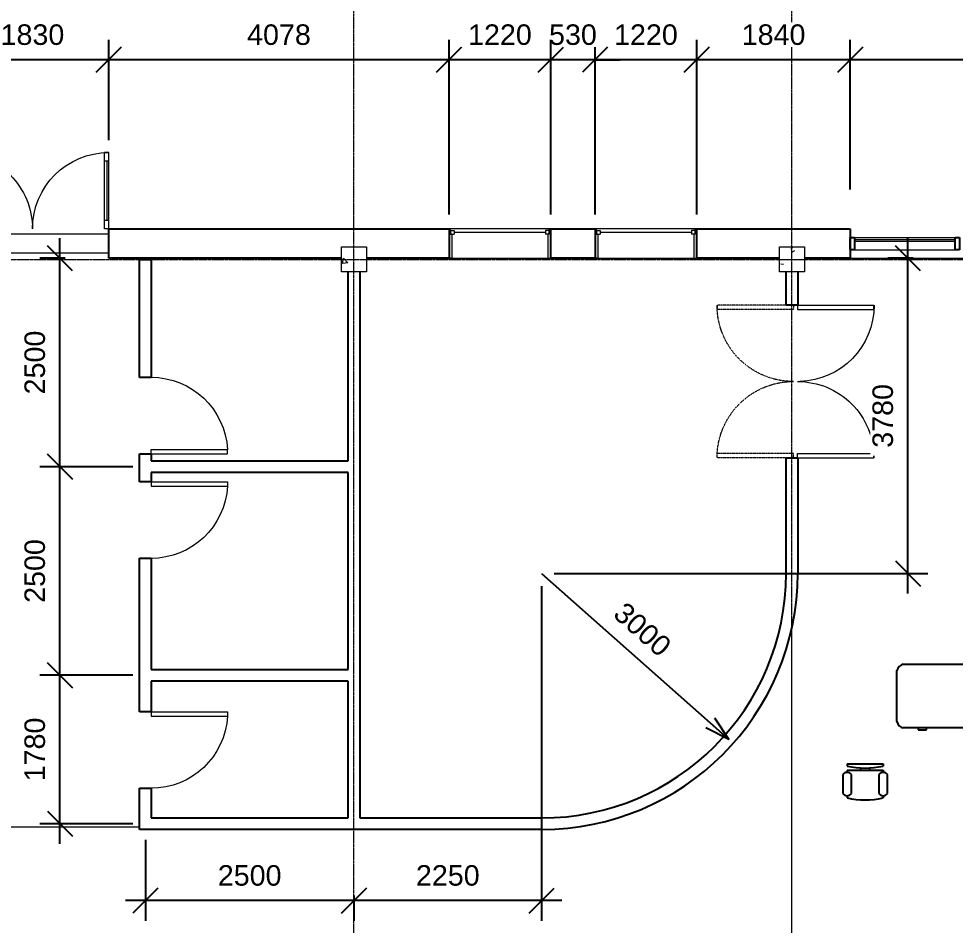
# Model space of a CAD drawing. Header units: millimetres. Extents: x -45493 to 8201, y -4031 to 20582.
# Drawn here: x -36540 to -25314, y 4229 to 15100 of the extents above; entities that cross this region are included whole.
import ezdxf

# ---------------------------------------------------------------- set-up
doc = ezdxf.new("R2010")
doc.units = ezdxf.units.MM
doc.linetypes.add('Dash', pattern=[6.35, 3.175, -3.175])
doc.linetypes.add('Grid Line', pattern=[22.225, 12.7, -3.175, 3.175, -3.175])
for name, color, linetype, lineweight in [('A-ANNO-DIMS', 10, 'Continuous', 9), ('A-AREA', 32, 'Continuous', 9), ('A-DOOR', 31, 'Continuous', 9), ('A-DOOR-GLAZ', 31, 'Continuous', 18), ('A-GLAZ', 151, 'Continuous', 9), ('A-GLAZ-CURT', 52, 'Continuous', 9), ('A-GLAZ-CWMG', 51, 'Continuous', 9), ('A-WALL', 113, 'Continuous', 9), ('I-WALL', 2, 'Continuous', 9), ('S-COLS', 52, 'Continuous', 9), ('S-GRID', 1, 'Continuous', 9)]:
    doc.layers.add(name, color=color, linetype=linetype, lineweight=lineweight)
doc.layers.add('I-FURN', color=40, linetype='Continuous')
doc.styles.add('Arial', font='arial.ttf', dxfattribs={"height": 245.883234})
doc.dimstyles.new('Arrow_-_2_5mm_Arial', dxfattribs={"dimscale": 304.8, "dimtxt": 250, "dimasz": 0.984252, "dimexe": 0.787402, "dimexo": 0, "dimgap": 0.574147, "dimtad": 1, "dimjust": 3, "dimdec": 0, "dimzin": 0, "dimdsep": 46, "dimtxsty": 'Arial', "dimblk1": 'OPEN30', "dimblk2": 'OPEN30', "dimsah": 1, "dimcen": 0.09, "dimazin": 0, "dimtfac": 1, "dimtdec": 4, "dimtix": 1, "dimtmove": 0, "dimatfit": 2, "dimfxl": 1, "dimtvp": 1, "dimtfill": 1, "dimtolj": 1, "dimtzin": 0, "dimarcsym": 2})
doc.dimstyles.new('Diagonal_-_2_5mm_Arial', dxfattribs={"dimscale": 304.8, "dimtxt": 250, "dimasz": 0.984252, "dimexe": 0.787402, "dimexo": 0.492126, "dimgap": 0.574147, "dimtad": 1, "dimdec": 0, "dimzin": 0, "dimdsep": 46, "dimtxsty": 'Arial', "dimblk1": 'OBLIQUE', "dimblk2": 'OBLIQUE', "dimsah": 1, "dimcen": 0.09, "dimdle": 0.787402, "dimazin": 0, "dimtfac": 1, "dimtdec": 4, "dimtix": 1, "dimtmove": 0, "dimatfit": 3, "dimfxl": 1, "dimtvp": 1, "dimtfill": 1, "dimtolj": 1, "dimtzin": 0, "dimarcsym": 2})
doc.dimstyles.new('Diagonal_-_2_5mm_Arial_1', dxfattribs={"dimscale": 304.8, "dimtxt": 250, "dimasz": 0.984252, "dimexe": 0.787402, "dimexo": 0.492126, "dimgap": 0.574147, "dimtad": 1, "dimdec": 0, "dimzin": 0, "dimdsep": 46, "dimtxsty": 'Arial', "dimblk1": 'OBLIQUE', "dimblk2": 'OBLIQUE', "dimsah": 1, "dimcen": 0.09, "dimdle": 0.787402, "dimazin": 0, "dimtfac": 1, "dimtdec": 4, "dimtix": 1, "dimtmove": 0, "dimatfit": 3, "dimfxl": 1, "dimtvp": 1, "dimtfill": 1, "dimtolj": 1, "dimtzin": 0, "dimarcsym": 2})
doc.dimstyles.new('Diagonal_-_2_5mm_Arial_2', dxfattribs={"dimscale": 304.8, "dimtxt": 250, "dimasz": 0.984252, "dimexe": 0.787402, "dimexo": 0.492126, "dimgap": 0.574147, "dimtad": 1, "dimdec": 0, "dimzin": 0, "dimdsep": 46, "dimtxsty": 'Arial', "dimblk1": 'OBLIQUE', "dimblk2": 'OBLIQUE', "dimsah": 1, "dimcen": 0.09, "dimdle": 0.787402, "dimazin": 0, "dimtfac": 1, "dimtdec": 4, "dimtix": 1, "dimtmove": 0, "dimatfit": 3, "dimfxl": 1, "dimtvp": 1, "dimtfill": 1, "dimtolj": 1, "dimtzin": 0, "dimarcsym": 2})
doc.dimstyles.new('Diagonal_-_2_5mm_Arial_3', dxfattribs={"dimscale": 304.8, "dimtxt": 250, "dimasz": 0.984252, "dimexe": 0.787402, "dimexo": 0.492126, "dimgap": 0.574147, "dimtad": 1, "dimdec": 0, "dimzin": 0, "dimdsep": 46, "dimtxsty": 'Arial', "dimblk1": 'OBLIQUE', "dimblk2": 'OBLIQUE', "dimsah": 1, "dimcen": 0.09, "dimdle": 0.787402, "dimazin": 0, "dimtfac": 1, "dimtdec": 4, "dimtix": 1, "dimtmove": 0, "dimatfit": 3, "dimfxl": 1, "dimtvp": 1, "dimtfill": 1, "dimtolj": 1, "dimtzin": 0, "dimarcsym": 2})

# ---------------------------------------------------------------- blocks, each defined once
blk = doc.blocks.new('M_Concrete-Square-Column - 300 x 300mm-V18-1st Floor Dimensioned Plan')
at = {"layer": 'S-COLS'}
h = blk.add_hatch(dxfattribs=at)
h.set_pattern_fill('FP_19', color=256, style=0, pattern_type=2)
h.set_pattern_definition([(230, (27202.4, 12214.2), (-728.737, 63.756), [76.2, -838.2]), (175, (27202.4, 12214.2), (140.972, -764.228), [60.96, -670.56]), (280.451, (27141.7, 12219.54), (-587.77, -700.467), [64.76, -712.36]), (226.184, (27202.4, 12011), (-1084.316, 168.17), [114.3, -1257.3]), (276.636, (27112.1, 12025), (-949.61, -989.71), [97.14, -1068.54]), (171.184, (27202.4, 12011), (-949.62, -989.7), [91.44, -1005.84]), (201, (27100.8, 12061.8), (-606.458, 409.06), [76.2, -838.2]), (146, (27100.8, 12061.8), (-247.208, -736.753), [60.96, -670.56]), (251.451, (27050.3, 12095.9), (-853.668, -327.685), [64.76, -712.36]), (217.5, (27202.42, 12214.23), (-12.3547, -338.2201), [33.528, -628.904, 33.528, -1320.292]), (217.5, (27202.42, 12214.23), (-12.3547, -338.2201), [-695.96, -647.192, 33.528, -639.572]), (187.5, (27202.42, 12214.23), (-267.279, -400.722), [33.528, -354.584, 33.528, -870.204]), (187.5, (27202.42, 12214.23), (-267.279, -400.722), [-421.64, -613.664, 33.528, -223.012]), (147.5, (27429, 12214.23), (-542.3633, 22.9153), [33.528, -220.472, 33.528, -1810.512]), (147.5, (27429, 12214.23), (-542.3633, 22.9153), [-287.528, -758.952, 33.528, -1018.032]), (137.5, (27530.6, 12214.23), (-592.517, -101.707), [33.528, -296.672, 33.528, -492.76, -746.76]), (137.5, (27530.6, 12214.23), (-592.517, -101.707), [-856.488, 33.528, -713.232])])
h.paths.add_polyline_path([(150, 150), (-150, 150), (-150, -150), (150, -150)], flags=0)
for p, q in [((150, 150), (-150, 150)), ((-150, 150), (-150, -150)), ((150, -150), (150, 150)), ((-150, -150), (150, -150))]:
    blk.add_line(p, q, dxfattribs=at)
blk = doc.blocks.new('M_Concrete-Square-Column - 300 x 300mm-V21-1st Floor Dimensioned Plan')
at = {"layer": 'S-COLS'}
h = blk.add_hatch(dxfattribs=at)
h.set_pattern_fill('FP_22', color=256, style=0, pattern_type=2)
h.set_pattern_definition([(230, (32452.4, 12214.2), (-728.737, 63.756), [76.2, -838.2]), (175, (32452.4, 12214.2), (140.972, -764.228), [60.96, -670.56]), (280.451, (32391.7, 12219.54), (-587.77, -700.467), [64.76, -712.36]), (226.184, (32452.4, 12011), (-1084.316, 168.17), [114.3, -1257.3]), (276.636, (32362.1, 12025), (-949.61, -989.71), [97.14, -1068.54]), (171.184, (32452.4, 12011), (-949.62, -989.7), [91.44, -1005.84]), (201, (32350.8, 12061.8), (-606.458, 409.061), [76.2, -838.2]), (146, (32350.8, 12061.8), (-247.208, -736.753), [60.96, -670.56]), (251.451, (32300.3, 12095.9), (-853.668, -327.685), [64.76, -712.36]), (217.5, (32452.42, 12214.23), (-12.3547, -338.2201), [33.528, -628.904, 33.528, -1320.292]), (217.5, (32452.42, 12214.23), (-12.3547, -338.2201), [-695.96, -647.192, 33.528, -639.572]), (187.5, (32452.42, 12214.23), (-267.279, -400.722), [33.528, -354.584, 33.528, -870.204]), (187.5, (32452.42, 12214.23), (-267.279, -400.722), [-421.64, -613.664, 33.528, -223.012]), (147.5, (32679, 12214.23), (-542.3633, 22.9153), [33.528, -220.472, 33.528, -1810.512]), (147.5, (32679, 12214.23), (-542.3633, 22.9153), [-287.528, -758.952, 33.528, -1018.032]), (137.5, (32780.6, 12214.23), (-592.517, -101.707), [33.528, -296.672, 33.528, -492.76, -746.76]), (137.5, (32780.6, 12214.23), (-592.517, -101.707), [-856.488, 33.528, -713.232])])
h.paths.add_polyline_path([(150, 150), (-150, 150), (-150, -150), (150, -150)], flags=0)
for p, q in [((150, 150), (-150, 150)), ((-150, 150), (-150, -150)), ((150, -150), (150, 150)), ((-150, -150), (150, -150))]:
    blk.add_line(p, q, dxfattribs=at)
blk = doc.blocks.new('M_Single-Flush - 0915 x 2032mm-145494-1st Floor Dimensioned Plan')
at = {"layer": 'A-DOOR', "lineweight": 18}
for p, q in [((406, -69), (406, -985)), ((458, -69), (406, -69)), ((458, -69), (458, -985)), ((458, -985), (406, -985))]:
    blk.add_line(p, q, dxfattribs=at)
at = {"layer": 'A-DOOR'}
blk.add_arc((458, -69), 917, 180, 266.8107, dxfattribs=at)
blk = doc.blocks.new('M_Single-Flush - 0915 x 2032mm-145493-1st Floor Dimensioned Plan')
at = {"layer": 'A-DOOR', "lineweight": 18}
for p, q in [((406, 69), (406, 985)), ((458, 985), (406, 985)), ((458, 69), (458, 985)), ((458, 69), (406, 69))]:
    blk.add_line(p, q, dxfattribs=at)
at = {"layer": 'A-DOOR'}
blk.add_arc((458, 69), 917, 93.1893, 180, dxfattribs=at)
blk = doc.blocks.new('M_Double-Glass 1 - 1830 x 2134mm-145522-1st Floor Dimensioned Plan')
at = {"layer": 'A-DOOR', "lineweight": 18}
for p, q in [((-916, 992), (-916, 1094)), ((-916, 1094), (-864, 1094)), ((-864, 992), (-864, 1094)), ((864, 992), (864, 1094)), ((915, 1094), (864, 1094)), ((915, 992), (915, 1094)), ((-916, 992), (-864, 992)), ((864, 992), (915, 992)), ((-916, 281), (-864, 281)), ((-916, 179), (-916, 281)), ((-864, 179), (-864, 281)), ((915, 281), (864, 281)), ((864, 179), (864, 281)), ((915, 179), (915, 281)), ((-916, 179), (-864, 179)), ((915, 179), (864, 179))]:
    blk.add_line(p, q, dxfattribs=at)
at = {"layer": 'A-DOOR'}
for p, q in [((-916, 281), (-916, 992)), ((-864, 281), (-864, 992)), ((864, 281), (864, 992)), ((915, 281), (915, 992))]:
    blk.add_line(p, q, dxfattribs=at)
for centre, radius, start, end in [((-916, 179), 916, 360, 90), ((915, 179), 915, 90, 180.0424)]:
    blk.add_arc(centre, radius, start, end, dxfattribs=at)
at = {"layer": 'A-DOOR-GLAZ'}
for p, q in [((-890, 992), (-890, 281)), ((890, 281), (890, 992))]:
    blk.add_line(p, q, dxfattribs=at)
blk = doc.blocks.new('M_Double-Flush-Dbl Acting - 1830 x 1981mm-146210-1st Floor Dimensioned Plan')
at = {"layer": 'A-DOOR', "lineweight": 18}
for p, q in [((-915, 984), (-864, 984)), ((-915, 69), (-915, 984)), ((-864, 69), (-864, 984)), ((864, 69), (864, 984)), ((864, 984), (915, 984)), ((915, 69), (915, 984)), ((-915, 69), (-864, 69)), ((915, 69), (864, 69))]:
    blk.add_line(p, q, dxfattribs=at)
at = {"layer": 'A-DOOR', "linetype": 'Dash'}
for p, q in [((-915, 18), (-915, -897)), ((-915, 18), (-864, 18)), ((-864, 18), (-864, -897)), ((864, 18), (864, -897)), ((915, 18), (864, 18)), ((915, 18), (915, -897)), ((-915, -897), (-864, -897)), ((915, -897), (864, -897))]:
    blk.add_line(p, q, dxfattribs=at)
at = {"layer": 'A-DOOR'}
for centre, radius, start, end in [((-915, 69), 915, 360, 90), ((915, 69), 916, 90, 178.41)]:
    blk.add_arc(centre, radius, start, end, dxfattribs=at)
at = {"layer": 'A-DOOR', "linetype": 'Dash'}
for centre, start, end in [((-915, 18), 270, 0), ((915, 18), 180, 270)]:
    blk.add_arc(centre, 915, start, end, dxfattribs=at)
blk = doc.blocks.new('System Panel - Glazed-220175-1st Floor Dimensioned Plan')
at = {"layer": 'A-GLAZ-CURT', "lineweight": 18}
for p, q in [((604, 49), (-604, 49)), ((-604, 49), (-604, 25)), ((-604, 25), (604, 25)), ((604, 25), (604, 49))]:
    blk.add_line(p, q, dxfattribs=at)
blk = doc.blocks.new('Rectangular Mullion - 50 x 150mm-220167-1st Floor Dimensioned Plan')
at = {"layer": 'A-GLAZ-CWMG'}
for p, q in [((23911, 12478), (22702, 12478)), ((23911, 12328), (22702, 12328))]:
    blk.add_line(p, q, dxfattribs=at)
blk = doc.blocks.new('Rectangular Mullion - 50 x 150mm-219434-1st Floor Dimensioned Plan')
at = {"layer": 'A-GLAZ-CWMG', "lineweight": 25}
for p, q in [((-50, 75), (0, 75)), ((-50, -75), (-50, 75)), ((0, 75), (0, -75)), ((0, -75), (-50, -75))]:
    blk.add_line(p, q, dxfattribs=at)
blk = doc.blocks.new('Rectangular Mullion - 50 x 150mm-219428-1st Floor Dimensioned Plan')
at = {"layer": 'A-GLAZ-CWMG', "lineweight": 25}
for p, q in [((-25, 75), (25, 75)), ((-25, -75), (-25, 75)), ((25, 75), (25, -75)), ((25, -75), (-25, -75))]:
    blk.add_line(p, q, dxfattribs=at)
blk = doc.blocks.new('Casement 3x3 with Trim - 1220 x1220mm-148730-1st Floor Dimensioned Plan')
at = {"layer": 'A-GLAZ', "lineweight": 18}
for p, q in [((-610, 176.2125), (-590.95, 176.2125)), ((-590.95, 111.7625), (-590.95, 176.2125)), ((-590.95, 156.2125), (-590.95, 111.7625)), ((-590.95, 156.2125), (-546.5, 156.2125)), ((-546.5, 156.2125), (-546.5, 111.7625)), ((-546.5, 133.9875), (546.5, 133.9875)), ((546.5, 156.2125), (546.5, 111.7625)), ((590.95, 156.2125), (546.5, 156.2125)), ((590.95, 111.7625), (590.95, 176.2125)), ((610, 176.2125), (590.95, 176.2125)), ((590.95, 156.2125), (590.95, 111.7625)), ((-590.95, 111.7625), (-546.5, 111.7625)), ((-590.95, 111.7625), (-578.25, 111.7625)), ((-578.25, -176.2125), (-578.25, 111.7625)), ((590.95, 111.7625), (546.5, 111.7625)), ((578.25, 111.7625), (590.95, 111.7625)), ((578.25, 111.7625), (578.25, -176.2125)), ((-578.25, -176.2125), (-610, -176.2125)), ((578.25, -176.2125), (610, -176.2125))]:
    blk.add_line(p, q, dxfattribs=at)
blk = doc.blocks.new('_Oblique')
at = {"color": 0, "linetype": 'ByBlock', "lineweight": -2}
blk.add_line((-0.5, -0.5), (0.5, 0.5), dxfattribs=at)
blk = doc.blocks.new('DIMBLOCK25-1st Floor Dimensioned Plan')
at = {"layer": 'A-ANNO-DIMS', "color": 0, "lineweight": -2, "transparency": 16777216}
for p, q in [((-26572, 13053), (-26572, 14847)), ((-22722, 13053), (-22722, 14847)), ((-22482, 14607), (-26812, 14607))]:
    blk.add_line(p, q, dxfattribs=at)
at = {"layer": 'Defpoints', "color": 0, "transparency": 16777216}
for p in [(-26572, 14607), (-26572, 12903), (-22722, 12903)]:
    blk.add_point(p, dxfattribs=at)
at = {"layer": 'A-ANNO-DIMS', "color": 0, "lineweight": -2, "transparency": 16777216, "xscale": 299.9999999999999, "yscale": 299.9999999999999, "zscale": 299.9999999999999, "rotation": 180}
blk.add_blockref('_Oblique', (-26572, 14607), dxfattribs=at)
at = {"layer": 'A-ANNO-DIMS', "color": 0, "lineweight": -2, "transparency": 16777216, "xscale": 299.9999999999999, "yscale": 299.9999999999999, "zscale": 299.9999999999999}
blk.add_blockref('_Oblique', (-22722, 14607), dxfattribs=at)
at = {"layer": 'A-ANNO-DIMS', "color": 0, "transparency": 16777216, "insert": (-24647, 14907), "char_height": 245.9, "width": 904.62, "attachment_point": 5, "style": 'Arial', "bg_fill": 3, "box_fill_scale": 1.1, "bg_fill_color": 256, "bg_fill_true_color": 13158600, "bg_fill_transparency": 0}
blk.add_mtext('\\A1;3850', dxfattribs=at)
blk = doc.blocks.new('DIMBLOCK26-1st Floor Dimensioned Plan')
at = {"layer": 'A-ANNO-DIMS', "color": 0, "lineweight": -2, "transparency": 16777216}
for p, q in [((-28412, 12754), (-28412, 14847)), ((-26572, 13053), (-26572, 14847)), ((-26332, 14607), (-28652, 14607))]:
    blk.add_line(p, q, dxfattribs=at)
at = {"layer": 'Defpoints', "color": 0, "transparency": 16777216}
for p in [(-28412, 14607), (-26572, 12903), (-28412, 12604)]:
    blk.add_point(p, dxfattribs=at)
at = {"layer": 'A-ANNO-DIMS', "color": 0, "lineweight": -2, "transparency": 16777216, "xscale": 299.9999999999999, "yscale": 299.9999999999999, "zscale": 299.9999999999999, "rotation": 180}
blk.add_blockref('_Oblique', (-28412, 14607), dxfattribs=at)
at = {"layer": 'A-ANNO-DIMS', "color": 0, "lineweight": -2, "transparency": 16777216, "xscale": 299.9999999999999, "yscale": 299.9999999999999, "zscale": 299.9999999999999}
blk.add_blockref('_Oblique', (-26572, 14607), dxfattribs=at)
at = {"layer": 'A-ANNO-DIMS', "color": 0, "transparency": 16777216, "insert": (-27492, 14907), "char_height": 245.9, "width": 904.62, "attachment_point": 5, "style": 'Arial', "bg_fill": 3, "box_fill_scale": 1.1, "bg_fill_color": 256, "bg_fill_true_color": 13158600, "bg_fill_transparency": 0}
blk.add_mtext('\\A1;1840', dxfattribs=at)
blk = doc.blocks.new('DIMBLOCK27-1st Floor Dimensioned Plan')
at = {"layer": 'A-ANNO-DIMS', "color": 0, "lineweight": -2, "transparency": 16777216}
for p, q in [((-29632, 12754), (-29632, 14847)), ((-28412, 12754), (-28412, 14847)), ((-28172, 14607), (-29872, 14607))]:
    blk.add_line(p, q, dxfattribs=at)
at = {"layer": 'Defpoints', "color": 0, "transparency": 16777216}
for p in [(-29632, 14607), (-29632, 12604), (-28412, 12604)]:
    blk.add_point(p, dxfattribs=at)
at = {"layer": 'A-ANNO-DIMS', "color": 0, "lineweight": -2, "transparency": 16777216, "xscale": 299.9999999999999, "yscale": 299.9999999999999, "zscale": 299.9999999999999, "rotation": 180}
blk.add_blockref('_Oblique', (-29632, 14607), dxfattribs=at)
at = {"layer": 'A-ANNO-DIMS', "color": 0, "lineweight": -2, "transparency": 16777216, "xscale": 299.9999999999999, "yscale": 299.9999999999999, "zscale": 299.9999999999999}
blk.add_blockref('_Oblique', (-28412, 14607), dxfattribs=at)
at = {"layer": 'A-ANNO-DIMS', "color": 0, "transparency": 16777216, "insert": (-29022, 14907), "char_height": 245.9, "width": 904.62, "attachment_point": 5, "style": 'Arial', "bg_fill": 3, "box_fill_scale": 1.1, "bg_fill_color": 256, "bg_fill_true_color": 13158600, "bg_fill_transparency": 0}
blk.add_mtext('\\A1;1220', dxfattribs=at)
blk = doc.blocks.new('DIMBLOCK28-1st Floor Dimensioned Plan')
at = {"layer": 'A-ANNO-DIMS', "color": 0, "lineweight": -2, "transparency": 16777216}
for p, q in [((-30162, 12754), (-30162, 14847)), ((-29632, 12754), (-29632, 14847)), ((-30162, 14607), (-30462, 14607)), ((-29632, 14607), (-30162, 14607)), ((-29632, 14607), (-29332, 14607))]:
    blk.add_line(p, q, dxfattribs=at)
at = {"layer": 'Defpoints', "color": 0, "transparency": 16777216}
for p in [(-30162, 14607), (-30162, 12604), (-29632, 12604)]:
    blk.add_point(p, dxfattribs=at)
at = {"layer": 'A-ANNO-DIMS', "color": 0, "lineweight": -2, "transparency": 16777216, "xscale": 299.9999999999999, "yscale": 299.9999999999999, "zscale": 299.9999999999999}
blk.add_blockref('_Oblique', (-30162, 14607), dxfattribs=at)
at = {"layer": 'A-ANNO-DIMS', "color": 0, "lineweight": -2, "transparency": 16777216, "xscale": 299.9999999999999, "yscale": 299.9999999999999, "zscale": 299.9999999999999, "rotation": 180}
blk.add_blockref('_Oblique', (-29632, 14607), dxfattribs=at)
at = {"layer": 'A-ANNO-DIMS', "color": 0, "transparency": 16777216, "insert": (-29897, 14907), "char_height": 245.9, "width": 678.46, "attachment_point": 5, "style": 'Arial', "bg_fill": 3, "box_fill_scale": 1.1, "bg_fill_color": 256, "bg_fill_true_color": 13158600, "bg_fill_transparency": 0}
blk.add_mtext('\\A1;530', dxfattribs=at)
blk = doc.blocks.new('DIMBLOCK29-1st Floor Dimensioned Plan')
at = {"layer": 'A-ANNO-DIMS', "color": 0, "lineweight": -2, "transparency": 16777216}
for p, q in [((-31382, 12754), (-31382, 14847)), ((-30162, 12754), (-30162, 14847)), ((-29922, 14607), (-31622, 14607))]:
    blk.add_line(p, q, dxfattribs=at)
at = {"layer": 'Defpoints', "color": 0, "transparency": 16777216}
for p in [(-31382, 14607), (-31382, 12604), (-30162, 12604)]:
    blk.add_point(p, dxfattribs=at)
at = {"layer": 'A-ANNO-DIMS', "color": 0, "lineweight": -2, "transparency": 16777216, "xscale": 299.9999999999999, "yscale": 299.9999999999999, "zscale": 299.9999999999999, "rotation": 180}
blk.add_blockref('_Oblique', (-31382, 14607), dxfattribs=at)
at = {"layer": 'A-ANNO-DIMS', "color": 0, "lineweight": -2, "transparency": 16777216, "xscale": 299.9999999999999, "yscale": 299.9999999999999, "zscale": 299.9999999999999}
blk.add_blockref('_Oblique', (-30162, 14607), dxfattribs=at)
at = {"layer": 'A-ANNO-DIMS', "color": 0, "transparency": 16777216, "insert": (-30772, 14907), "char_height": 245.9, "width": 904.62, "attachment_point": 5, "style": 'Arial', "bg_fill": 3, "box_fill_scale": 1.1, "bg_fill_color": 256, "bg_fill_true_color": 13158600, "bg_fill_transparency": 0}
blk.add_mtext('\\A1;1220', dxfattribs=at)
blk = doc.blocks.new('DIMBLOCK30-1st Floor Dimensioned Plan')
at = {"layer": 'A-ANNO-DIMS', "color": 0, "lineweight": -2, "transparency": 16777216}
for p, q in [((-35461, 13645), (-35461, 14847)), ((-31382, 12754), (-31382, 14847)), ((-31142, 14607), (-35701, 14607))]:
    blk.add_line(p, q, dxfattribs=at)
at = {"layer": 'Defpoints', "color": 0, "transparency": 16777216}
for p in [(-35461, 14607), (-35461, 13495), (-31382, 12604)]:
    blk.add_point(p, dxfattribs=at)
at = {"layer": 'A-ANNO-DIMS', "color": 0, "lineweight": -2, "transparency": 16777216, "xscale": 299.9999999999999, "yscale": 299.9999999999999, "zscale": 299.9999999999999, "rotation": 180}
blk.add_blockref('_Oblique', (-35461, 14607), dxfattribs=at)
at = {"layer": 'A-ANNO-DIMS', "color": 0, "lineweight": -2, "transparency": 16777216, "xscale": 299.9999999999999, "yscale": 299.9999999999999, "zscale": 299.9999999999999}
blk.add_blockref('_Oblique', (-31382, 14607), dxfattribs=at)
at = {"layer": 'A-ANNO-DIMS', "color": 0, "transparency": 16777216, "insert": (-33421, 14907), "char_height": 245.9, "width": 904.62, "attachment_point": 5, "style": 'Arial', "bg_fill": 3, "box_fill_scale": 1.1, "bg_fill_color": 256, "bg_fill_true_color": 13158600, "bg_fill_transparency": 0}
blk.add_mtext('\\A1;4078', dxfattribs=at)
blk = doc.blocks.new('DIMBLOCK31-1st Floor Dimensioned Plan')
at = {"layer": 'A-ANNO-DIMS', "color": 0, "lineweight": -2, "transparency": 16777216}
for p, q in [((-37291, 13645), (-37291, 14847)), ((-35461, 13645), (-35461, 14847)), ((-35221, 14607), (-37531, 14607))]:
    blk.add_line(p, q, dxfattribs=at)
at = {"layer": 'Defpoints', "color": 0, "transparency": 16777216}
for p in [(-37291, 14607), (-37291, 13495), (-35461, 13495)]:
    blk.add_point(p, dxfattribs=at)
at = {"layer": 'A-ANNO-DIMS', "color": 0, "lineweight": -2, "transparency": 16777216, "xscale": 299.9999999999999, "yscale": 299.9999999999999, "zscale": 299.9999999999999, "rotation": 180}
blk.add_blockref('_Oblique', (-37291, 14607), dxfattribs=at)
at = {"layer": 'A-ANNO-DIMS', "color": 0, "lineweight": -2, "transparency": 16777216, "xscale": 299.9999999999999, "yscale": 299.9999999999999, "zscale": 299.9999999999999}
blk.add_blockref('_Oblique', (-35461, 14607), dxfattribs=at)
at = {"layer": 'A-ANNO-DIMS', "color": 0, "transparency": 16777216, "insert": (-36376, 14907), "char_height": 245.9, "width": 904.62, "attachment_point": 5, "style": 'Arial', "bg_fill": 3, "box_fill_scale": 1.1, "bg_fill_color": 256, "bg_fill_true_color": 13158600, "bg_fill_transparency": 0}
blk.add_mtext('\\A1;1830', dxfattribs=at)
blk = doc.blocks.new('DIMBLOCK33-1st Floor Dimensioned Plan')
at = {"layer": 'A-ANNO-DIMS', "color": 0, "lineweight": -2, "transparency": 16777216}
for p, q in [((-36047, 5207), (-36047, 7467)), ((-35172, 7227), (-36287, 7227)), ((-35172, 5447), (-36287, 5447))]:
    blk.add_line(p, q, dxfattribs=at)
at = {"layer": 'Defpoints', "color": 0, "transparency": 16777216}
for p in [(-36047, 7227), (-35022, 7227), (-35022, 5447)]:
    blk.add_point(p, dxfattribs=at)
at = {"layer": 'A-ANNO-DIMS', "color": 0, "lineweight": -2, "transparency": 16777216, "xscale": 299.9999999999999, "yscale": 299.9999999999999, "zscale": 299.9999999999999}
for p, rotation in [((-36047, 7227), 90), ((-36047, 5447), 270)]:
    blk.add_blockref('_Oblique', p, dxfattribs=dict(at, rotation=rotation))
at = {"layer": 'A-ANNO-DIMS', "color": 0, "transparency": 16777216, "insert": (-36347, 6337), "char_height": 245.9, "width": 904.62, "attachment_point": 5, "rotation": 90, "style": 'Arial', "bg_fill": 3, "box_fill_scale": 1.1, "bg_fill_color": 256, "bg_fill_true_color": 13158600, "bg_fill_transparency": 0}
blk.add_mtext('\\A1;1780', dxfattribs=at)
blk = doc.blocks.new('DIMBLOCK34-1st Floor Dimensioned Plan')
at = {"layer": 'A-ANNO-DIMS', "color": 0, "lineweight": -2, "transparency": 16777216}
for p, q in [((-36047, 6987), (-36047, 9967)), ((-35172, 9727), (-36287, 9727)), ((-35172, 7227), (-36287, 7227))]:
    blk.add_line(p, q, dxfattribs=at)
at = {"layer": 'Defpoints', "color": 0, "transparency": 16777216}
for p in [(-36047, 9727), (-35022, 9727), (-35022, 7227)]:
    blk.add_point(p, dxfattribs=at)
at = {"layer": 'A-ANNO-DIMS', "color": 0, "lineweight": -2, "transparency": 16777216, "xscale": 299.9999999999999, "yscale": 299.9999999999999, "zscale": 299.9999999999999}
for p, rotation in [((-36047, 9727), 90), ((-36047, 7227), 270)]:
    blk.add_blockref('_Oblique', p, dxfattribs=dict(at, rotation=rotation))
at = {"layer": 'A-ANNO-DIMS', "color": 0, "transparency": 16777216, "insert": (-36347, 8477), "char_height": 245.9, "width": 904.62, "attachment_point": 5, "rotation": 90, "style": 'Arial', "bg_fill": 3, "box_fill_scale": 1.1, "bg_fill_color": 256, "bg_fill_true_color": 13158600, "bg_fill_transparency": 0}
blk.add_mtext('\\A1;2500', dxfattribs=at)
blk = doc.blocks.new('DIMBLOCK35-1st Floor Dimensioned Plan')
at = {"layer": 'A-ANNO-DIMS', "color": 0, "lineweight": -2, "transparency": 16777216}
for p, q in [((-36047, 9487), (-36047, 12467)), ((-35985, 12227), (-36287, 12227)), ((-35172, 9727), (-36287, 9727))]:
    blk.add_line(p, q, dxfattribs=at)
at = {"layer": 'Defpoints', "color": 0, "transparency": 16777216}
for p in [(-36047, 12227), (-35835, 12227), (-35022, 9727)]:
    blk.add_point(p, dxfattribs=at)
at = {"layer": 'A-ANNO-DIMS', "color": 0, "lineweight": -2, "transparency": 16777216, "xscale": 299.9999999999999, "yscale": 299.9999999999999, "zscale": 299.9999999999999}
for p, rotation in [((-36047, 12227), 90), ((-36047, 9727), 270)]:
    blk.add_blockref('_Oblique', p, dxfattribs=dict(at, rotation=rotation))
at = {"layer": 'A-ANNO-DIMS', "color": 0, "transparency": 16777216, "insert": (-36347, 10977), "char_height": 245.9, "width": 904.62, "attachment_point": 5, "rotation": 90, "style": 'Arial', "bg_fill": 3, "box_fill_scale": 1.1, "bg_fill_color": 256, "bg_fill_true_color": 13158600, "bg_fill_transparency": 0}
blk.add_mtext('\\A1;2500', dxfattribs=at)
blk = doc.blocks.new('DIMBLOCK36-1st Floor Dimensioned Plan')
at = {"layer": 'A-ANNO-DIMS', "color": 0, "lineweight": -2, "transparency": 16777216}
for p, q in [((-35022, 5254), (-35022, 4284)), ((-32282, 4524), (-35262, 4524)), ((-32522, 4587), (-32522, 4284))]:
    blk.add_line(p, q, dxfattribs=at)
at = {"layer": 'Defpoints', "color": 0, "transparency": 16777216}
for p in [(-35022, 5404), (-32522, 4737), (-35022, 4524)]:
    blk.add_point(p, dxfattribs=at)
at = {"layer": 'A-ANNO-DIMS', "color": 0, "lineweight": -2, "transparency": 16777216, "xscale": 299.9999999999999, "yscale": 299.9999999999999, "zscale": 299.9999999999999, "rotation": 180}
blk.add_blockref('_Oblique', (-35022, 4524), dxfattribs=at)
at = {"layer": 'A-ANNO-DIMS', "color": 0, "lineweight": -2, "transparency": 16777216, "xscale": 299.9999999999999, "yscale": 299.9999999999999, "zscale": 299.9999999999999}
blk.add_blockref('_Oblique', (-32522, 4524), dxfattribs=at)
at = {"layer": 'A-ANNO-DIMS', "color": 0, "transparency": 16777216, "insert": (-33772, 4825), "char_height": 245.9, "width": 904.62, "attachment_point": 5, "style": 'Arial', "bg_fill": 3, "box_fill_scale": 1.1, "bg_fill_color": 256, "bg_fill_true_color": 13158600, "bg_fill_transparency": 0}
blk.add_mtext('\\A1;2500', dxfattribs=at)
blk = doc.blocks.new('DIMBLOCK37-1st Floor Dimensioned Plan')
at = {"layer": 'A-ANNO-DIMS', "color": 0, "lineweight": -2, "transparency": 16777216}
for p, q in [((-30272, 8297), (-30272, 4284)), ((-30032, 4524), (-32762, 4524)), ((-32522, 4587), (-32522, 4284))]:
    blk.add_line(p, q, dxfattribs=at)
at = {"layer": 'Defpoints', "color": 0, "transparency": 16777216}
for p in [(-30272, 8447), (-32522, 4737), (-32522, 4524)]:
    blk.add_point(p, dxfattribs=at)
at = {"layer": 'A-ANNO-DIMS', "color": 0, "lineweight": -2, "transparency": 16777216, "xscale": 299.9999999999999, "yscale": 299.9999999999999, "zscale": 299.9999999999999, "rotation": 180}
blk.add_blockref('_Oblique', (-32522, 4524), dxfattribs=at)
at = {"layer": 'A-ANNO-DIMS', "color": 0, "lineweight": -2, "transparency": 16777216, "xscale": 299.9999999999999, "yscale": 299.9999999999999, "zscale": 299.9999999999999}
blk.add_blockref('_Oblique', (-30272, 4524), dxfattribs=at)
at = {"layer": 'A-ANNO-DIMS', "color": 0, "transparency": 16777216, "insert": (-31397, 4825), "char_height": 245.9, "width": 904.62, "attachment_point": 5, "style": 'Arial', "bg_fill": 3, "box_fill_scale": 1.1, "bg_fill_color": 256, "bg_fill_true_color": 13158600, "bg_fill_transparency": 0}
blk.add_mtext('\\A1;2250', dxfattribs=at)
blk = doc.blocks.new('DIMBLOCK38-1st Floor Dimensioned Plan')
at = {"layer": 'A-ANNO-DIMS', "color": 0, "lineweight": -2, "transparency": 16777216}
for p, q in [((-25881, 8207), (-25881, 12467)), ((-25819, 12227), (-26121, 12227)), ((-30122, 8447), (-25641, 8447))]:
    blk.add_line(p, q, dxfattribs=at)
at = {"layer": 'Defpoints', "color": 0, "transparency": 16777216}
for p in [(-25881, 12227), (-25669, 12227), (-30272, 8447)]:
    blk.add_point(p, dxfattribs=at)
at = {"layer": 'A-ANNO-DIMS', "color": 0, "lineweight": -2, "transparency": 16777216, "xscale": 299.9999999999999, "yscale": 299.9999999999999, "zscale": 299.9999999999999}
for p, rotation in [((-25881, 12227), 90), ((-25881, 8447), 270)]:
    blk.add_blockref('_Oblique', p, dxfattribs=dict(at, rotation=rotation))
at = {"layer": 'A-ANNO-DIMS', "color": 0, "transparency": 16777216, "insert": (-26182, 10337), "char_height": 245.9, "width": 904.62, "attachment_point": 5, "rotation": 90, "style": 'Arial', "bg_fill": 3, "box_fill_scale": 1.1, "bg_fill_color": 256, "bg_fill_true_color": 13158600, "bg_fill_transparency": 0}
blk.add_mtext('\\A1;3780', dxfattribs=at)
blk = doc.blocks.new('_Open30')
at = {"color": 0, "linetype": 'ByBlock', "lineweight": -2}
for p, q in [((-1, 0.268), (0, 0)), ((0, 0), (-1, -0.268)), ((0, 0), (-1, 0))]:
    blk.add_line(p, q, dxfattribs=at)
blk = doc.blocks.new('DIMBLOCK39-1st Floor Dimensioned Plan')
at = {"layer": 'A-ANNO-DIMS', "color": 0, "lineweight": -2, "transparency": 16777216}
blk.add_line((-30272, 8447), (-28252, 6656), dxfattribs=at)
at = {"layer": 'Defpoints', "color": 0, "transparency": 16777216}
for p in [(-30272, 8447), (-28027, 6457)]:
    blk.add_point(p, dxfattribs=at)
at = {"layer": 'A-ANNO-DIMS', "color": 0, "lineweight": -2, "transparency": 16777216, "xscale": 299.9999999999999, "yscale": 299.9999999999999, "zscale": 299.9999999999999, "rotation": 318.4409369968175}
blk.add_blockref('_Open30', (-28027, 6457), dxfattribs=at)
at = {"layer": 'A-ANNO-DIMS', "color": 0, "transparency": 16777216, "insert": (-29063, 7776), "char_height": 245.9, "width": 904.62, "attachment_point": 5, "rotation": 318.4409, "style": 'Arial', "bg_fill": 3, "box_fill_scale": 1.1, "bg_fill_color": 256, "bg_fill_true_color": 13158600, "bg_fill_transparency": 0}
blk.add_mtext('\\A1;3000', dxfattribs=at)
blk = doc.blocks.new('Chair - Desk')
at = {"linetype": 'Continuous'}
for p, q in [((-8.5, 0), (-8.5, -1)), ((-8.5, 0), (8.5, 0)), ((8.5, 0), (8.5, -1)), ((-8.5, -3), (-8.5, -4)), ((-8.5, -3), (8.5, -3)), ((-2, -3), (-2, -1.9355)), ((2, -1.9576), (2, -3)), ((8.5, -3), (8.5, -4)), ((-10.5, -5), (-10.5, -14)), ((-6.5, -14), (-6.5, -5)), ((6.5, -5), (6.5, -14)), ((10.5, -14), (10.5, -5)), ((-8.5, -15), (-8.5, -16)), ((8.5, -15), (8.5, -16))]:
    blk.add_line(p, q, dxfattribs=at)
for centre, radius, start, end in [((-8.5, -6.5), 2.5, 36.8699, 143.1301), ((0, 34.625), 36.625, 256.5803, 283.4197), ((8.5, -6.5), 2.5, 36.8699, 143.1301), ((-8.5, -12.5), 2.5, 216.8699, 323.1301), ((0, 19.625), 36.625, 256.5803, 283.4197), ((8.5, -12.5), 2.5, 216.8699, 323.1301)]:
    blk.add_arc(centre, radius, start, end, dxfattribs=at)
blk = doc.blocks.new('Desk - 30 x 60 in.')
at = {"linetype": 'Continuous'}
for p, q in [((-26.999995, 0), (26.999995, 0)), ((-29.999995, -27), (-29.999995, -3)), ((29.999995, -3), (29.999995, -27)), ((26.999995, -30), (-26.999995, -30)), ((-20.000005, -30), (-20.000005, -31)), ((-16.000005, -31), (-16.000005, -30)), ((15.999995, -31), (15.999995, -30)), ((19.999995, -30), (19.999995, -31)), ((-20.000005, -31), (-16.000005, -31)), ((19.999995, -31), (15.999995, -31))]:
    blk.add_line(p, q, dxfattribs=at)
for centre, start, end in [((-26.499995, -3.5), 98.1301, 171.8699), ((26.499995, -3.5), 8.130102, 81.8699), ((-26.499995, -26.5), 188.1301, 261.8699), ((26.499995, -26.5), 278.1301, 351.8699)]:
    blk.add_arc(centre, 3.535534, start, end, dxfattribs=at)

msp = doc.modelspace()

# ---------------------------------------------------------------- linework, layer by layer
at = {"layer": 'A-AREA'}
for p, q in [((-27272.3, 3514.2), (-27272.3, 7805)), ((-35091.5, 5404), (-37659.8, 5404))]:
    msp.add_line(p, q, dxfattribs=at)
at = {"layer": 'A-WALL', "lineweight": 25}
for p, q in [((-35460.7, 12226.9), (-35460.7, 12579.3)), ((-35460.7, 12579.3), (-31382.3, 12579.3)), ((-31382.3, 12579.3), (-31382.3, 12226.9)), ((-30162.3, 12226.9), (-30162.3, 12579.3)), ((-30162.3, 12579.3), (-29632.3, 12579.3)), ((-29632.3, 12579.3), (-29632.3, 12226.9)), ((-28412.3, 12226.9), (-28412.3, 12579.3)), ((-28412.3, 12579.3), (-26572.3, 12579.3)), ((-26572.3, 12579.3), (-26572.3, 12226.9)), ((-32672.3, 12226.9), (-35460.7, 12226.9)), ((-31382.3, 12226.9), (-32372.3, 12226.9)), ((-29632.3, 12226.9), (-30162.3, 12226.9)), ((-27422.3, 12226.9), (-28412.3, 12226.9)), ((-26572.3, 12226.9), (-27122.3, 12226.9))]:
    msp.add_line(p, q, dxfattribs=at)
at = {"layer": 'A-WALL'}
for p, q in [((-30162.3, 12579.3), (-31382.3, 12579.3)), ((-28412.3, 12579.3), (-29632.3, 12579.3)), ((-35460.7, 12515.6), (-37290.7, 12515.6)), ((-37290.7, 12290.6), (-35460.7, 12290.6)), ((-31382.3, 12226.9), (-30162.3, 12226.9)), ((-29632.3, 12226.9), (-28412.3, 12226.9)), ((-26572.3, 12226.9), (-22722.3, 12226.9))]:
    msp.add_line(p, q, dxfattribs=at)
at = {"layer": 'I-WALL', "lineweight": 25}
for p, q in [((-35091.5, 10798.5), (-35091.5, 12214.2)), ((-35091.5, 12214.2), (-34953, 12214.2)), ((-34953, 12214.2), (-34953, 10798.5)), ((-32591.5, 9796.2), (-32591.5, 12064.2)), ((-32453, 12064.2), (-32453, 5516)), ((-27341.5, 11664.2), (-27341.5, 12064.2)), ((-27203, 12064.2), (-27203, 11664.2)), ((-27203, 11664.2), (-27341.5, 11664.2)), ((-34953, 10798.5), (-35091.5, 10798.5)), ((-35091.5, 9545), (-35091.5, 9883.5)), ((-35091.5, 9883.5), (-34953, 9883.5)), ((-34953, 9883.5), (-34953, 9796.2)), ((-34953, 9796.2), (-32591.5, 9796.2)), ((-27341.5, 8446.7), (-27341.5, 9834.2)), ((-27341.5, 9834.2), (-27203, 9834.2)), ((-27203, 9834.2), (-27203, 8446.7)), ((-34953, 9657.7), (-34953, 9545)), ((-32591.5, 9657.7), (-34953, 9657.7)), ((-32591.5, 7296.2), (-32591.5, 9657.7)), ((-34953, 9545), (-35091.5, 9545)), ((-35091.5, 6788), (-35091.5, 8630)), ((-35091.5, 8630), (-34953, 8630)), ((-34953, 8630), (-34953, 7296.2)), ((-34953, 7296.2), (-32591.5, 7296.2)), ((-34953, 7157.7), (-34953, 6788)), ((-32591.5, 7157.7), (-34953, 7157.7)), ((-32591.5, 5516), (-32591.5, 7157.7)), ((-34953, 6788), (-35091.5, 6788)), ((-35091.5, 5377.5), (-35091.5, 5873)), ((-35091.5, 5873), (-34953, 5873)), ((-34953, 5873), (-34953, 5516)), ((-34953, 5516), (-32591.5, 5516)), ((-32453, 5516), (-30272.3, 5516)), ((-30272.3, 5377.5), (-35091.5, 5377.5))]:
    msp.add_line(p, q, dxfattribs=at)
for radius, end in [(2930.8, 360), (3069.2, 0)]:
    msp.add_arc((-30272.3, 8446.7), radius, 270, end, dxfattribs=at)
at = {"layer": 'S-GRID', "linetype": 'Grid Line'}
for p, q in [((-32522.3, -4031.1), (-32522.3, 19281.6)), ((-27272.3, -4031.1), (-27272.3, 19281.6)), ((-45492.8, 12214.2), (6901.3, 12214.2))]:
    msp.add_line(p, q, dxfattribs=at)

# ---------------------------------------------------------------- block references
at = {"layer": 'A-DOOR', "xscale": -1}
msp.add_blockref('M_Double-Glass 1 - 1830 x 2134mm-145522-1st Floor Dimensioned Plan', (-36375.7, 12400.8), dxfattribs=at)
for name, p, rotation in [('M_Double-Flush-Dbl Acting - 1830 x 1981mm-146210-1st Floor Dimensioned Plan', (-27272.3, 10749.2), 270.0000000000001), ('M_Single-Flush - 0915 x 2032mm-145494-1st Floor Dimensioned Plan', (-35022.3, 10341), 90.00000000000007), ('M_Single-Flush - 0915 x 2032mm-145493-1st Floor Dimensioned Plan', (-35022.3, 9087.5), 270.0000000000001), ('M_Single-Flush - 0915 x 2032mm-145493-1st Floor Dimensioned Plan', (-35022.3, 6330.5), 270.0000000000001)]:
    msp.add_blockref(name, p, dxfattribs=dict(at, rotation=rotation))
at = {"layer": 'A-GLAZ', "xscale": -1}
for p in [(-30772.3, 12403.1), (-29022.3, 12403.1)]:
    msp.add_blockref('Casement 3x3 with Trim - 1220 x1220mm-148730-1st Floor Dimensioned Plan', p, dxfattribs=at)
at = {"layer": 'A-GLAZ-CURT', "xscale": -1}
msp.add_blockref('System Panel - Glazed-220175-1st Floor Dimensioned Plan', (-25918.1, 12403.1), dxfattribs=at)
at = {"layer": 'A-GLAZ-CWMG', "extrusion": (0, 0, -1), "xscale": -1, "rotation": 180}
for name, p in [('Rectangular Mullion - 50 x 150mm-219434-1st Floor Dimensioned Plan', (26572.3, 12403.1)), ('Rectangular Mullion - 50 x 150mm-219428-1st Floor Dimensioned Plan', (25288.9, 12403.1))]:
    msp.add_blockref(name, p, dxfattribs=at)
at = {"layer": 'A-GLAZ-CWMG', "xscale": -1}
msp.add_blockref('Rectangular Mullion - 50 x 150mm-220167-1st Floor Dimensioned Plan', (-2611.5, 0), dxfattribs=at)
at = {"layer": 'I-FURN', "xscale": 25.4, "yscale": 25.4, "zscale": 25.4}
for name, p in [('Desk - 30 x 60 in.', (-25250.8, 7358.2)), ('Chair - Desk', (-26394.6, 6164))]:
    msp.add_blockref(name, p, dxfattribs=at)
at = {"layer": 'S-COLS', "xscale": -1, "rotation": 180}
for name, p in [('M_Concrete-Square-Column - 300 x 300mm-V21-1st Floor Dimensioned Plan', (-32522.3, 12214.2)), ('M_Concrete-Square-Column - 300 x 300mm-V18-1st Floor Dimensioned Plan', (-27272.3, 12214.2))]:
    msp.add_blockref(name, p, dxfattribs=at)

# ---------------------------------------------------------------- dimensions: what is measured, and where the dimension line sits
at = {"layer": 'A-ANNO-DIMS'}
dim = msp.add_linear_dim(base=(-26572.3, 14606.6), p1=(-22722.3, 12903.1), p2=(-26572.3, 12903.1), angle=180, dimstyle='Diagonal_-_2_5mm_Arial', override={"dimpost": '<>', "dimfxl": 3850}, dxfattribs=at)
dim.commit()
dim.dimension.update_dxf_attribs({"geometry": 'DIMBLOCK25-1st Floor Dimensioned Plan', "text_midpoint": (-24647.3, 14907.2)})

# ---------------------------------------------------------------- next in the draw order: dimensions: what is measured, and where the dimension line sits
for base, p1, p2, angle, dimstyle, override, picture, middle in [((-28412.3, 14606.6), (-26572.3, 12903.1), (-28412.3, 12604), 180, 'Diagonal_-_2_5mm_Arial', {"dimpost": '<>', "dimfxl": 1864.149493}, 'DIMBLOCK26-1st Floor Dimensioned Plan', (-27492.3, 14907.1)), ((-36046.7, 7226.9), (-35022.3, 5446.7), (-35022.3, 7226.9), 90, 'Diagonal_-_2_5mm_Arial_1', {"dimpost": '<>', "dimfxl": 1780.2}, 'DIMBLOCK33-1st Floor Dimensioned Plan', (-36347.2, 6336.8))]:
    dim = msp.add_linear_dim(base=base, p1=p1, p2=p2, angle=angle, dimstyle=dimstyle, override=override, dxfattribs=at)
    dim.commit()
    dim.dimension.update_dxf_attribs({"geometry": picture, "text_midpoint": middle})

# ---------------------------------------------------------------- next in the draw order: dimensions: what is measured, and where the dimension line sits
for base, p1, p2, angle, dimstyle, override, picture, middle in [((-29632.3, 14606.6), (-28412.3, 12604), (-29632.3, 12604), 180, 'Diagonal_-_2_5mm_Arial', {"dimpost": '<>', "dimfxl": 1220}, 'DIMBLOCK27-1st Floor Dimensioned Plan', (-29022.3, 14907.1)), ((-36046.7, 9726.9), (-35022.3, 7226.9), (-35022.3, 9726.9), 90, 'Diagonal_-_2_5mm_Arial_1', {"dimpost": '<>', "dimfxl": 2500}, 'DIMBLOCK34-1st Floor Dimensioned Plan', (-36347.2, 8476.9)), ((-35022.3, 4524.5), (-32522.3, 4736.6), (-35022.3, 5404), 180, 'Diagonal_-_2_5mm_Arial_3', {"dimpost": '<>', "dimfxl": 2587.538454}, 'DIMBLOCK36-1st Floor Dimensioned Plan', (-33772.3, 4825))]:
    dim = msp.add_linear_dim(base=base, p1=p1, p2=p2, angle=angle, dimstyle=dimstyle, override=override, dxfattribs=at)
    dim.commit()
    dim.dimension.update_dxf_attribs({"geometry": picture, "text_midpoint": middle})

# ---------------------------------------------------------------- next in the draw order: dimensions: what is measured, and where the dimension line sits
for base, p1, p2, angle, dimstyle, override, picture, middle in [((-30162.3, 14606.6), (-29632.3, 12604), (-30162.3, 12604), 180, 'Diagonal_-_2_5mm_Arial', {"dimpost": '<>', "dimfxl": 530}, 'DIMBLOCK28-1st Floor Dimensioned Plan', (-29897.3, 14907.2)), ((-36046.7, 12226.9), (-35022.3, 9726.9), (-35834.6, 12226.9), 90, 'Diagonal_-_2_5mm_Arial_2', {"dimpost": '<>', "dimfxl": 2628.65424}, 'DIMBLOCK35-1st Floor Dimensioned Plan', (-36347.2, 10976.9)), ((-32522.3, 4524.5), (-30272.3, 8446.7), (-32522.3, 4736.6), 180, 'Diagonal_-_2_5mm_Arial', {"dimpost": '<>', "dimfxl": 4339.04802}, 'DIMBLOCK37-1st Floor Dimensioned Plan', (-31397.3, 4825))]:
    dim = msp.add_linear_dim(base=base, p1=p1, p2=p2, angle=angle, dimstyle=dimstyle, override=override, dxfattribs=at)
    dim.commit()
    dim.dimension.update_dxf_attribs({"geometry": picture, "text_midpoint": middle})

# ---------------------------------------------------------------- next in the draw order: dimensions: what is measured, and where the dimension line sits
for base, p1, p2, angle, override, picture, middle in [((-31382.3, 14606.6), (-30162.3, 12604), (-31382.3, 12604), 180, {"dimpost": '<>', "dimfxl": 1220}, 'DIMBLOCK29-1st Floor Dimensioned Plan', (-30772.3, 14907.1)), ((-25881.2, 12226.9), (-30272.3, 8446.7), (-25669.1, 12226.9), 90, {"dimpost": '<>', "dimfxl": 5956.4289}, 'DIMBLOCK38-1st Floor Dimensioned Plan', (-26181.9, 10336.8))]:
    dim = msp.add_linear_dim(base=base, p1=p1, p2=p2, angle=angle, dimstyle='Diagonal_-_2_5mm_Arial', override=override, dxfattribs=at)
    dim.commit()
    dim.dimension.update_dxf_attribs({"geometry": picture, "text_midpoint": middle})

# ---------------------------------------------------------------- next in the draw order: dimensions: what is measured, and where the dimension line sits
dim = msp.add_linear_dim(base=(-35460.7, 14606.6), p1=(-31382.3, 12604), p2=(-35460.7, 13495.1), angle=180, dimstyle='Diagonal_-_2_5mm_Arial', override={"dimpost": '<>', "dimfxl": 4174.579292}, dxfattribs=at)
dim.commit()
dim.dimension.update_dxf_attribs({"geometry": 'DIMBLOCK30-1st Floor Dimensioned Plan', "text_midpoint": (-33421.5, 14907.1)})
dim = msp.add_radius_dim(center=(-30272.3, 8446.7), mpoint=(-28027.5, 6456.5), dimstyle='Arrow_-_2_5mm_Arial', override={"dimpost": '<>'}, dxfattribs=at)
dim.commit()
dim.dimension.update_dxf_attribs({"geometry": 'DIMBLOCK39-1st Floor Dimensioned Plan', "text_midpoint": (-29062.7, 7776.1)})

# ---------------------------------------------------------------- next in the draw order: dimensions: what is measured, and where the dimension line sits
dim = msp.add_linear_dim(base=(-37290.7, 14606.6), p1=(-35460.7, 13495.1), p2=(-37290.7, 13495.1), angle=180, dimstyle='Diagonal_-_2_5mm_Arial', override={"dimpost": '<>', "dimfxl": 1830}, dxfattribs=at)
dim.commit()
dim.dimension.update_dxf_attribs({"geometry": 'DIMBLOCK31-1st Floor Dimensioned Plan', "text_midpoint": (-36375.7, 14907.2)})

doc.saveas('drawing.dxf')
